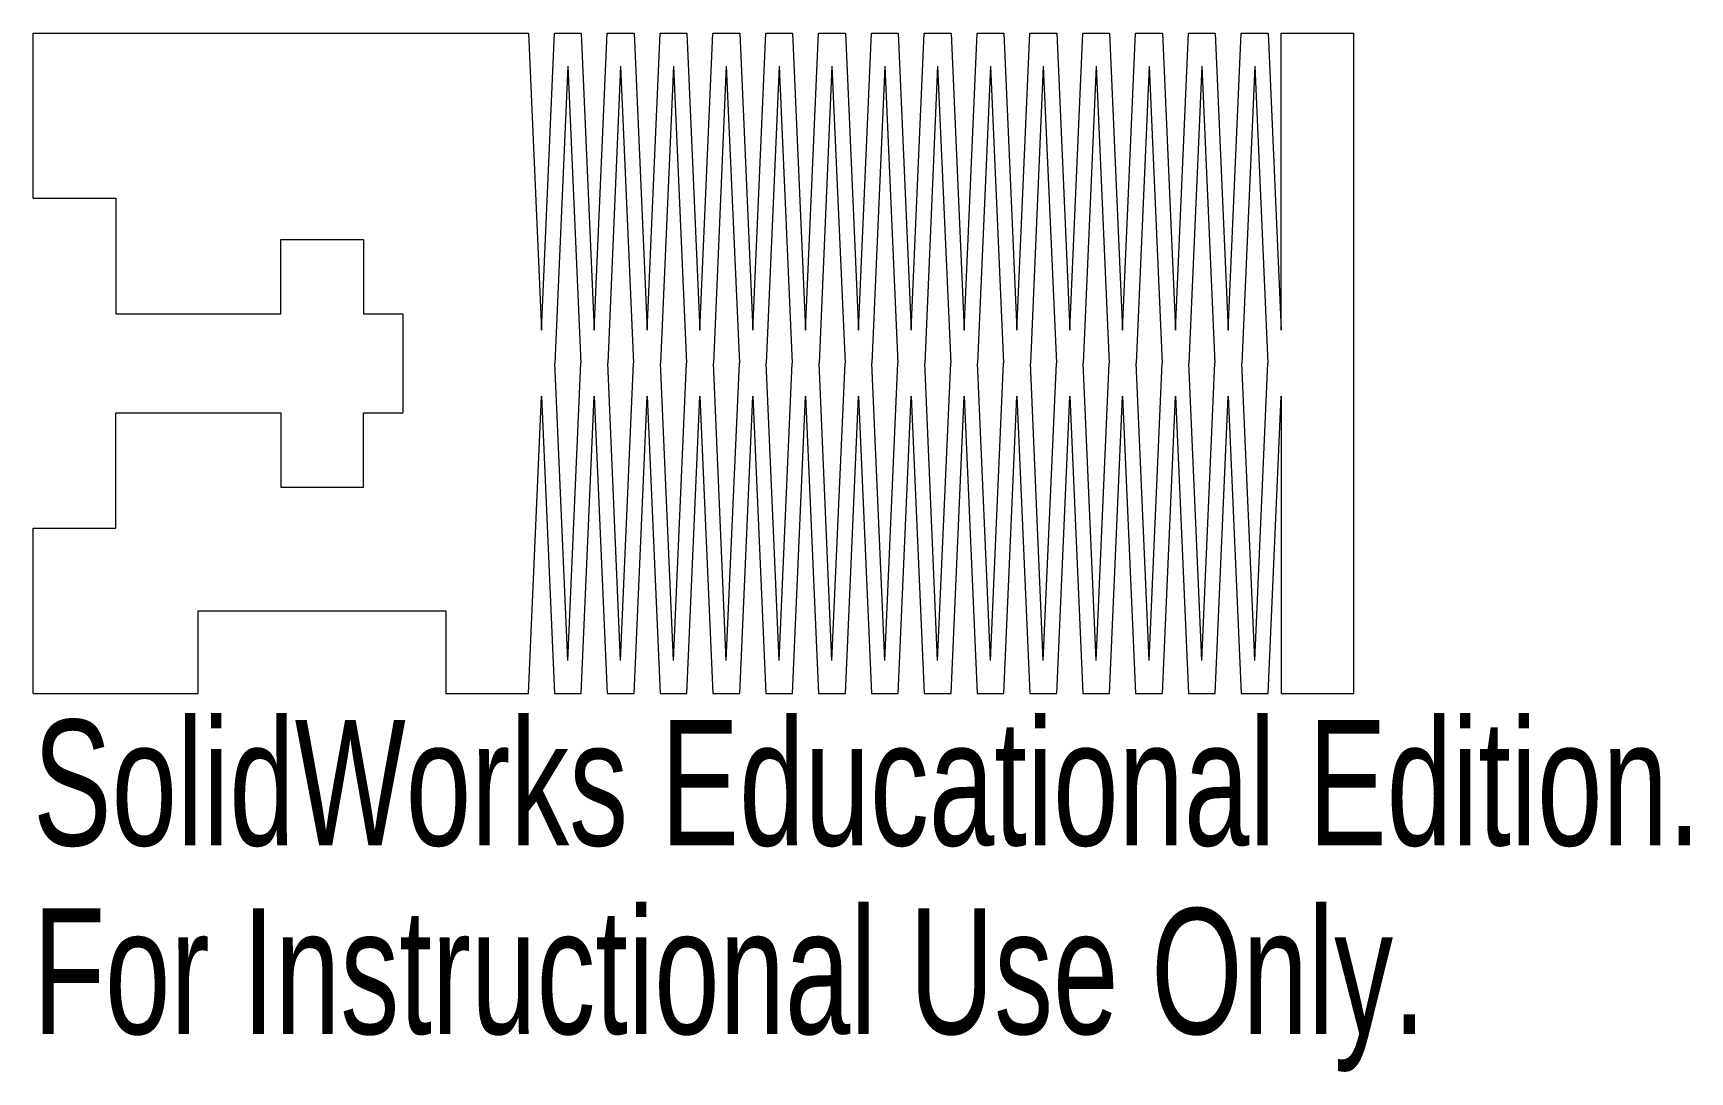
# Model space of a CAD drawing. Header units: inches. Extents: x 0 to 2.51, y -0.57 to 1.
import ezdxf

# ---------------------------------------------------------------- set-up
doc = ezdxf.new("R2010")
doc.units = ezdxf.units.IN
doc.header["$MEASUREMENT"] = 0
doc.styles.add('SLDTEXTSTYLE0', font='TXT', dxfattribs={"width": 0.7})

msp = doc.modelspace()

# ---------------------------------------------------------------- linework, layer by layer
at = {"color": 7, "linetype": 'Continuous', "lineweight": 15}
for p, q in [((0, 1), (0.75, 1)), ((0, 0.75), (0, 1)), ((0.75, 1), (0.7696, 0.55)), ((0.7696, 0.55), (0.7893, 1)), ((0.7893, 1), (0.83, 1)), ((0.83, 1), (0.8496, 0.55)), ((0.8496, 0.55), (0.8693, 1)), ((0.8693, 1), (0.91, 1)), ((0.91, 1), (0.9296, 0.55)), ((0.9296, 0.55), (0.9493, 1)), ((0.9493, 1), (0.99, 1)), ((0.99, 1), (1.0096, 0.55)), ((1.0096, 0.55), (1.0293, 1)), ((1.0293, 1), (1.07, 1)), ((1.07, 1), (1.0896, 0.55)), ((1.0896, 0.55), (1.1093, 1)), ((1.1093, 1), (1.15, 1)), ((1.15, 1), (1.1696, 0.55)), ((1.1696, 0.55), (1.1893, 1)), ((1.1893, 1), (1.23, 1)), ((1.23, 1), (1.2496, 0.55)), ((1.2496, 0.55), (1.2693, 1)), ((1.2693, 1), (1.31, 1)), ((1.31, 1), (1.3296, 0.55)), ((1.3296, 0.55), (1.3493, 1)), ((1.3493, 1), (1.39, 1)), ((1.39, 1), (1.4096, 0.55)), ((1.4096, 0.55), (1.4293, 1)), ((1.4293, 1), (1.47, 1)), ((1.47, 1), (1.4896, 0.55)), ((1.4896, 0.55), (1.5093, 1)), ((1.5093, 1), (1.55, 1)), ((1.55, 1), (1.5696, 0.55)), ((1.5696, 0.55), (1.5893, 1)), ((1.5893, 1), (1.63, 1)), ((1.63, 1), (1.6496, 0.55)), ((1.6496, 0.55), (1.6693, 1)), ((1.6693, 1), (1.71, 1)), ((1.71, 1), (1.7296, 0.55)), ((1.7296, 0.55), (1.7493, 1)), ((1.7493, 1), (1.79, 1)), ((1.79, 1), (1.8096, 0.55)), ((1.8096, 0.55), (1.8293, 1)), ((1.8293, 1), (1.87, 1)), ((1.87, 1), (1.8896, 0.55)), ((1.8896, 1), (2, 1)), ((1.8896, 0.55), (1.8896, 1)), ((2, 0), (2, 1)), ((0.8096, 0.95), (0.79, 0.5)), ((0.8096, 0.95), (0.8293, 0.5)), ((0.8896, 0.95), (0.87, 0.5)), ((0.8896, 0.95), (0.9093, 0.5)), ((0.9696, 0.95), (0.95, 0.5)), ((0.9696, 0.95), (0.9893, 0.5)), ((1.0496, 0.95), (1.03, 0.5)), ((1.0496, 0.95), (1.0693, 0.5)), ((1.1296, 0.95), (1.11, 0.5)), ((1.1296, 0.95), (1.1493, 0.5)), ((1.2096, 0.95), (1.19, 0.5)), ((1.2096, 0.95), (1.2293, 0.5)), ((1.2896, 0.95), (1.27, 0.5)), ((1.2896, 0.95), (1.3093, 0.5)), ((1.3696, 0.95), (1.35, 0.5)), ((1.3696, 0.95), (1.3893, 0.5)), ((1.4496, 0.95), (1.43, 0.5)), ((1.4496, 0.95), (1.4693, 0.5)), ((1.5296, 0.95), (1.51, 0.5)), ((1.5296, 0.95), (1.5493, 0.5)), ((1.6096, 0.95), (1.59, 0.5)), ((1.6096, 0.95), (1.6293, 0.5)), ((1.6896, 0.95), (1.67, 0.5)), ((1.6896, 0.95), (1.7093, 0.5)), ((1.7696, 0.95), (1.75, 0.5)), ((1.7696, 0.95), (1.7893, 0.5)), ((1.8496, 0.95), (1.83, 0.5)), ((1.8496, 0.95), (1.8693, 0.5)), ((0, 0.75), (0.125, 0.75)), ((0.125, 0.75), (0.125, 0.575)), ((0.375, 0.575), (0.375, 0.6875)), ((0.375, 0.6875), (0.5, 0.6875)), ((0.5, 0.6875), (0.5, 0.575)), ((0.125, 0.575), (0.375, 0.575)), ((0.5, 0.575), (0.56, 0.575)), ((0.56, 0.575), (0.56, 0.425)), ((0.8096, 0.05), (0.79, 0.5)), ((0.8096, 0.05), (0.8293, 0.5)), ((0.8896, 0.05), (0.87, 0.5)), ((0.8896, 0.05), (0.9093, 0.5)), ((0.9696, 0.05), (0.95, 0.5)), ((0.9696, 0.05), (0.9893, 0.5)), ((1.0496, 0.05), (1.03, 0.5)), ((1.0496, 0.05), (1.0693, 0.5)), ((1.1296, 0.05), (1.11, 0.5)), ((1.1296, 0.05), (1.1493, 0.5)), ((1.2096, 0.05), (1.19, 0.5)), ((1.2096, 0.05), (1.2293, 0.5)), ((1.2896, 0.05), (1.27, 0.5)), ((1.2896, 0.05), (1.3093, 0.5)), ((1.3696, 0.05), (1.35, 0.5)), ((1.3696, 0.05), (1.3893, 0.5)), ((1.4496, 0.05), (1.43, 0.5)), ((1.4496, 0.05), (1.4693, 0.5)), ((1.5296, 0.05), (1.51, 0.5)), ((1.5296, 0.05), (1.5493, 0.5)), ((1.6096, 0.05), (1.59, 0.5)), ((1.6096, 0.05), (1.6293, 0.5)), ((1.6896, 0.05), (1.67, 0.5)), ((1.6896, 0.05), (1.7093, 0.5)), ((1.7696, 0.05), (1.75, 0.5)), ((1.7696, 0.05), (1.7893, 0.5)), ((1.8496, 0.05), (1.83, 0.5)), ((1.8496, 0.05), (1.8693, 0.5)), ((0.75, 0), (0.7696, 0.45)), ((0.7696, 0.45), (0.7893, 0)), ((0.83, 0), (0.8496, 0.45)), ((0.8496, 0.45), (0.8693, 0)), ((0.91, 0), (0.9296, 0.45)), ((0.9296, 0.45), (0.9493, 0)), ((0.99, 0), (1.0096, 0.45)), ((1.0096, 0.45), (1.0293, 0)), ((1.07, 0), (1.0896, 0.45)), ((1.0896, 0.45), (1.1093, 0)), ((1.15, 0), (1.1696, 0.45)), ((1.1696, 0.45), (1.1893, 0)), ((1.23, 0), (1.2496, 0.45)), ((1.2496, 0.45), (1.2693, 0)), ((1.31, 0), (1.3296, 0.45)), ((1.3296, 0.45), (1.3493, 0)), ((1.39, 0), (1.4096, 0.45)), ((1.4096, 0.45), (1.4293, 0)), ((1.47, 0), (1.4896, 0.45)), ((1.4896, 0.45), (1.5093, 0)), ((1.55, 0), (1.5696, 0.45)), ((1.5696, 0.45), (1.5893, 0)), ((1.63, 0), (1.6496, 0.45)), ((1.6496, 0.45), (1.6693, 0)), ((1.71, 0), (1.7296, 0.45)), ((1.7296, 0.45), (1.7493, 0)), ((1.79, 0), (1.8096, 0.45)), ((1.8096, 0.45), (1.8293, 0)), ((1.87, 0), (1.8896, 0.45)), ((1.8896, 0.45), (1.8896, 0)), ((0.125, 0.425), (0.375, 0.425)), ((0.125, 0.25), (0.125, 0.425)), ((0.375, 0.425), (0.375, 0.3125)), ((0.5, 0.425), (0.56, 0.425)), ((0.5, 0.3125), (0.5, 0.425)), ((0.375, 0.3125), (0.5, 0.3125)), ((0, 0.25), (0.125, 0.25)), ((0, 0), (0, 0.25)), ((0.25, 0), (0.25, 0.125)), ((0.25, 0.125), (0.625, 0.125)), ((0.625, 0.125), (0.625, 0)), ((0, 0), (0.25, 0)), ((0.625, 0), (0.75, 0)), ((0.7893, 0), (0.83, 0)), ((0.8693, 0), (0.91, 0)), ((0.9493, 0), (0.99, 0)), ((1.0293, 0), (1.07, 0)), ((1.1093, 0), (1.15, 0)), ((1.1893, 0), (1.23, 0)), ((1.2693, 0), (1.31, 0)), ((1.3493, 0), (1.39, 0)), ((1.4293, 0), (1.47, 0)), ((1.5093, 0), (1.55, 0)), ((1.5893, 0), (1.63, 0)), ((1.6693, 0), (1.71, 0)), ((1.7493, 0), (1.79, 0)), ((1.8293, 0), (1.87, 0)), ((1.8896, 0), (2, 0))]:
    msp.add_line(p, q, dxfattribs=at)

# ---------------------------------------------------------------- texts
at = {"color": 7, "linetype": 'Continuous', "char_height": 0.1903, "attachment_point": 1, "style": 'SLDTEXTSTYLE0'}
for s, insert in [('SolidWorks Educational Edition.', (0, -0.0401)), ('For Instructional Use Only.', (0, -0.3256))]:
    msp.add_mtext(s, dxfattribs=dict(at, insert=insert))

doc.saveas('drawing.dxf')
